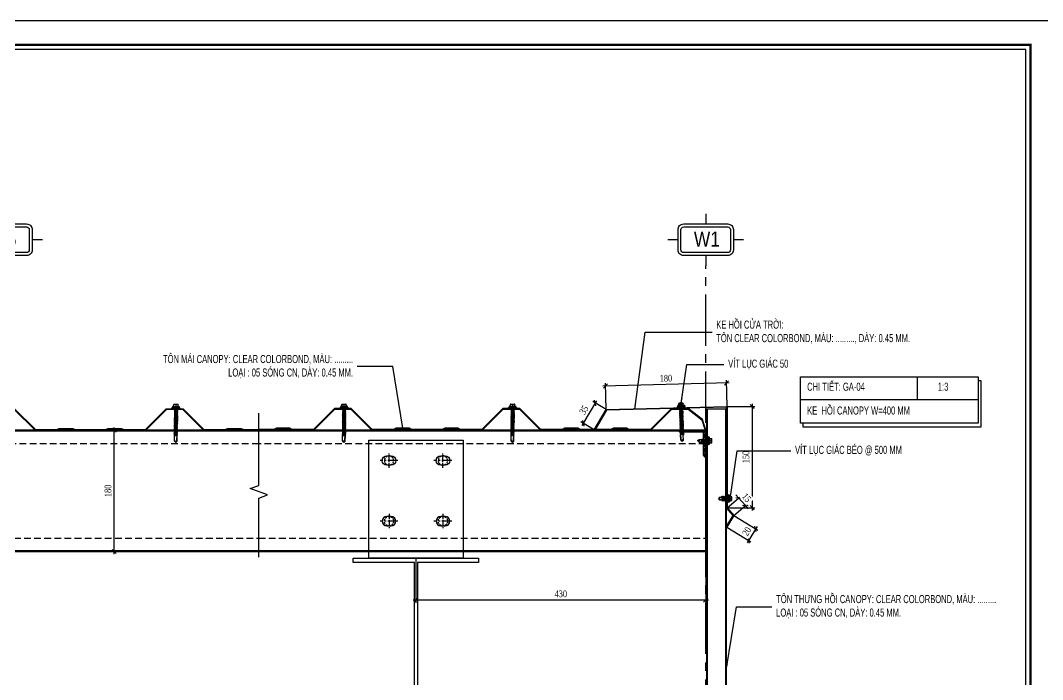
# Model space of a CAD drawing. Header units: inches. Extents: x 315041 to 662841, y -45540 to -35018.
# Drawn here: x 333976 to 334355.3, y -37463.5 to -37218.9 of the extents above; entities that cross this region are included whole.
import ezdxf
from ezdxf.enums import TextEntityAlignment as Align

# ---------------------------------------------------------------- set-up
doc = ezdxf.new("R2010")
doc.units = ezdxf.units.IN
doc.header["$MEASUREMENT"] = 0
doc.linetypes.add('CENTER2', pattern=[28.575, 19.05, -3.175, 3.175, -3.175])
doc.linetypes.add('HIDDEN', pattern=[0.375, 0.25, -0.125])
for name, color, linetype in [('2', 2, 'Continuous'), ('250', 250, 'Continuous'), ('251', 251, 'Continuous'), ('3', 3, 'Continuous'), ('6', 6, 'Continuous'), ('7', 7, 'Continuous'), ('8', 8, 'Continuous'), ('BAO KHUNG', 31, 'Continuous'), ('Co ban', 2, 'Continuous'), ('DIM', 8, 'Continuous'), ('flashing', 6, 'Continuous'), ('STRUCTURE', 1, 'Continuous')]:
    doc.layers.add(name, color=color, linetype=linetype)
doc.styles.add('hx2', font='VHARIALN.TTF')
doc.styles.add('ST1', font='times.ttf', dxfattribs={"width": 0.7})
doc.styles.add('ST1H', font='vnshxh.shx', dxfattribs={"width": 0.7})
doc.dimstyles.new('3', dxfattribs={"dimtxt": 3.5, "dimasz": 1.8, "dimexe": 1, "dimexo": 0, "dimgap": 1, "dimtad": 1, "dimdec": 0, "dimlfac": 3, "dimzin": 0, "dimdsep": 46, "dimtxsty": 'ST1H', "dimblk": 'OBLIQUE', "dimcen": 1, "dimdle": 1, "dimclrd": 8, "dimclre": 8, "dimclrt": 3, "dimadec": 0, "dimazin": 0, "dimtfac": 1, "dimtdec": 0, "dimtix": 1, "dimtofl": 0, "dimtmove": 1, "dimatfit": 3, "dimfxl": 0.18, "dimtolj": 1, "dimtzin": 0, "dimlwd": -1, "dimlwe": -1, "dimarcsym": 1})
doc.dimstyles.new('4', dxfattribs={"dimtxt": 2.5, "dimasz": 1.5, "dimexe": 1, "dimexo": 0, "dimgap": 1, "dimtad": 1, "dimdec": 0, "dimlfac": 4, "dimzin": 0, "dimdsep": 46, "dimtxsty": 'ST1', "dimblk": 'OBLIQUE', "dimcen": 1, "dimdle": 1, "dimclrd": 8, "dimclre": 8, "dimclrt": 3, "dimadec": 0, "dimazin": 0, "dimtfac": 1, "dimtdec": 0, "dimtix": 1, "dimtmove": 0, "dimatfit": 3, "dimfxl": 0.18, "dimtfill": 1, "dimtolj": 1, "dimtzin": 0, "dimlwd": -1, "dimlwe": -1, "dimarcsym": 1})

# ---------------------------------------------------------------- blocks, each defined once
blk = doc.blocks.new('A$C75D82031')
at = {"layer": '2', "color": 157, "linetype": 'Continuous'}
blk.add_lwpolyline([(0, 420), (594, 420), (594, 0), (0, 0)], close=True, dxfattribs=at)
at = {"layer": '7', "color": 147, "linetype": 'Continuous'}
blk.add_lwpolyline([(12.33, 57.61), (581.67, 57.61), (581.67, 409.19), (12.33, 409.19)], close=True, dxfattribs=at)
at = {"layer": 'BAO KHUNG', "color": 167, "linetype": 'Continuous', "const_width": 0.871}
blk.add_lwpolyline([(10.59, 9.07), (583.41, 9.07), (583.41, 410.93), (10.59, 410.93)], close=True, dxfattribs=at)
blk = doc.blocks.new('OVAl18-26')
at = {"layer": '250', "linetype": 'HIDDEN', "ltscale": 3}
blk.add_circle((0, 0), 1.78, dxfattribs=at)
at = {"layer": 'Co ban', "color": 71}
for p, q in [((0.82, 1.78), (-0.82, 1.78)), ((-0.82, -1.78), (0.82, -1.78))]:
    blk.add_line(p, q, dxfattribs=at)
for centre, start, end in [((-0.82, 0), 90, 270), ((0.82, 0), 270, 90)]:
    blk.add_arc(centre, 1.78, start, end, dxfattribs=at)
at = {"layer": 'DIM', "color": 5, "linetype": 'CENTER2', "ltscale": 0.2}
blk.add_line((-3.41, 0), (3.41, 0), dxfattribs=at)
at = {"layer": 'DIM', "color": 5, "linetype": 'CENTER2', "ltscale": 0.1}
blk.add_line((0, -2.74), (0, 2.74), dxfattribs=at)
blk.add_line((0, -2.74), (0, 2.74), dxfattribs=at)
blk = doc.blocks.new('TENTRUC')
at = {"layer": '7'}
for p, q in [((0, 8.27), (0, 10.26)), ((-7.48, 5.13), (-5.48, 5.13)), ((5.48, 5.13), (7.48, 5.13)), ((0, 0), (0, 2))]:
    blk.add_line(p, q, dxfattribs=at)
blk.add_lwpolyline([(-4.36, 8.27), (4.36, 8.27, -0.414214), (5.48, 7.14), (5.48, 3.12, -0.414214), (4.36, 2), (-4.36, 2, -0.414214), (-5.48, 3.12), (-5.48, 7.14, -0.414214)], format="xyb", close=True, dxfattribs=at)
at = {"layer": '8', "ltscale": 15}
blk.add_lwpolyline([(-4.36, 7.68), (4.36, 7.68, -0.414214), (4.9, 7.14), (4.9, 3.12, -0.414214), (4.36, 2.58), (-4.36, 2.58, -0.414214), (-4.9, 3.12), (-4.9, 7.14, -0.414214)], format="xyb", close=True, dxfattribs=at)
at = {"layer": '3', "style": 'hx2'}
blk.add_attdef('TR', text='', height=2.9, dxfattribs=at).set_placement((-0.16, 3.83), align=Align.CENTER)
blk = doc.blocks.new('Short_Self_drilling')
at = {"layer": 'STRUCTURE', "color": 1, "linetype": 'Continuous'}
for p, q in [((6.4, 1.7), (-6.4, 1.7)), ((5.1, 3.8), (-5.1, 3.8)), ((-2.6, 2.9), (-5.1, 2.9)), ((-3.4, 3.8), (-3.4, 6.8)), ((3, 7.2), (-3, 7.2)), ((2.6, 2.9), (-2.6, 2.9)), ((-2.1, 2.8), (-2.1, 2.9)), ((6.3, 0), (0, 0)), ((2.2, 2.8), (2.2, 2.9)), ((2.2, -0.5), (2.2, 0)), ((5.1, 2.9), (2.6, 2.9)), ((3.4, 3.8), (3.4, 6.8)), ((3, -1.2), (-2.7, -0.2)), ((3, -2.7), (-2.7, -1.8)), ((3, -4.2), (-2.7, -3.3)), ((3, -5.8), (-2.7, -4.8)), ((3, -7.3), (-2.7, -6.3)), ((-1.9, -8), (-2.7, -7.9)), ((-2.1, -1.4), (-2.1, -0.9)), ((-2.1, -2.9), (-2.1, -2.4)), ((-2.1, -4.4), (-2.1, -3.9)), ((-2.1, -6), (-2.1, -5.4)), ((-2.1, -7.5), (-2.1, -7)), ((-2.1, -12.3), (-2.1, -8.5)), ((3, -8.8), (-1.1, -8.1)), ((2.1, -12.3), (2.1, -9.1)), ((2.2, -2), (2.2, -1.5)), ((2.2, -3.6), (2.2, -3)), ((2.2, -5.1), (2.2, -4.6)), ((2.2, -6.6), (2.2, -6.1)), ((2.2, -8.1), (2.2, -7.6))]:
    blk.add_line(p, q, dxfattribs=at)
blk.add_lwpolyline([(6.4, 1.3), (6.4, 1.7), (2.1, 2.8), (-2.1, 2.8), (-6.4, 1.7), (-6.4, 1.3)], close=True, dxfattribs=at)
for points in [[(-6.4, 1.3, -0.088869), (-6.3, 0), (0, 0)], [(-0.1, 3.8), (-0.3, 6.2, 0.338878), (-3.1, 6.2), (-3.3, 3.8)], [(3.3, 3.8), (3.1, 6.2, 0.338878), (0.3, 6.2), (0.1, 3.8)], [(2.1, -12.3), (0.2, -14.2, -0.333596), (-0.2, -14.2), (-2.1, -12.3)], [(-0.1, -14), (-1, -12.2, -0.148657), (-1.4, -11.2), (-2, -7.7, -0.815006), (-1.2, -7.8, 0.150833), (-0.8, -8.7)], [(2.1, -12.3), (1.7, -11.7, 0.52242), (0.9, -11.7), (-0.2, -14.2)]]:
    blk.add_lwpolyline(points, format="xyb", dxfattribs=at)
for points in [[(3, -1.2), (2.2, -1.5), (-2.1, -0.8), (-2.7, -0.2), (-2.4, 0)], [(3, -2.7), (2.2, -3), (-2.1, -2.4), (-2.7, -1.8), (-2.1, -1.4), (2.2, -2), (3, -2.7)], [(3, -4.2), (2.2, -4.6), (-2.1, -3.9), (-2.7, -3.3), (-2.1, -2.9), (2.2, -3.6), (3, -4.2)], [(3, -5.8), (2.2, -6.1), (-2.1, -5.4), (-2.7, -4.8), (-2.1, -4.4), (2.2, -5.1), (3, -5.8)], [(3, -7.3), (2.2, -7.6), (-2.1, -7), (-2.7, -6.3), (-2.1, -6), (2.2, -6.6), (3, -7.3)], [(-1.8, -8.5), (-2.1, -8.5), (-2.7, -7.9), (-2.1, -7.5), (-1.8, -7.5)], [(-1.3, -7.6), (2.2, -8.1), (3, -8.8)], [(-1.2, 0), (2.2, -0.5), (3, -1.2)], [(3, -8.8), (2.2, -9.1), (-0.8, -8.7)]]:
    blk.add_lwpolyline(points, dxfattribs=at)
for centre, radius, start, end in [((-5, 3.3), 0.455, 109.7949, 250.2674), ((-3, 6.8), 0.429, 90.0311, 180.0311), ((3, 6.8), 0.429, 0.0311, 90.0311), ((5.1, 3.3), 0.435, 279.7276, 80.3347), ((10, 0.2), 3.74, 162.2963, 182.6103)]:
    blk.add_arc(centre, radius, start, end, dxfattribs=at)
blk = doc.blocks.new('_Oblique')
at = {"color": 0, "linetype": 'ByBlock', "lineweight": -2}
blk.add_line((-0.5, -0.5), (0.5, 0.5), dxfattribs=at)
blk = doc.blocks.new('*D591')
at = {"color": 8, "linetype": 'Continuous', "transparency": 16777216}
for p, q in [((334230.28, -37415.98), (334230.28, -37434.97)), ((334122.78, -37418.48), (334122.78, -37434.97)), ((334121.78, -37433.97), (334231.28, -37433.97))]:
    blk.add_line(p, q, dxfattribs=at)
at = {"layer": 'Defpoints', "color": 0, "transparency": 16777216}
for p in [(334230.28, -37415.98), (334122.78, -37418.48), (334230.28, -37433.97)]:
    blk.add_point(p, dxfattribs=at)
at = {"color": 8, "transparency": 16777216, "xscale": 1.5, "yscale": 1.5, "zscale": 1.5, "rotation": 180}
blk.add_blockref('_Oblique', (334122.78, -37433.97), dxfattribs=at)
at = {"color": 8, "transparency": 16777216, "xscale": 1.5, "yscale": 1.5, "zscale": 1.5}
blk.add_blockref('_Oblique', (334230.28, -37433.97), dxfattribs=at)
at = {"color": 3, "transparency": 16777216, "insert": (334176.53, -37431.7), "char_height": 2.5, "attachment_point": 5, "style": 'ST1', "bg_fill": 3, "box_fill_scale": 1.25, "bg_fill_color": 256, "bg_fill_true_color": 13158600, "bg_fill_transparency": 0}
blk.add_mtext('\\A1;430', dxfattribs=at)
blk = doc.blocks.new('SideLap')
at = {"layer": 'STRUCTURE', "color": 1, "linetype": 'Continuous'}
for p, q in [((15, 16), (0, 0)), ((20, 6), (0, -3)), ((15, 16), (20, 12)), ((15, 16), (40, 16)), ((42, 30), (40, 16)), ((40, 16), (44, -8)), ((48, 16), (42, 30)), ((42, 30), (48, -10)), ((52, -11), (48, 16)), ((48, 16), (52, 16)), ((54, 30), (52, 16)), ((52, 16), (57, -18)), ((60, 16), (54, 30)), ((54, 30), (64, -33)), ((65, -18), (60, 16)), ((60, 16), (64, 16)), ((66, 30), (64, 16)), ((64, 16), (69, -18)), ((72, 16), (66, 30)), ((66, 30), (76, -33)), ((77, -18), (72, 16)), ((72, 16), (76, 16)), ((78, 31), (76, 16)), ((76, 16), (81, -18)), ((84, 16), (78, 31)), ((78, 31), (88, -33)), ((89, -18), (84, 16)), ((84, 16), (88, 16)), ((90, 30), (88, 16)), ((88, 16), (93, -18)), ((96, 16), (90, 30)), ((90, 30), (100, -33)), ((101, -18), (96, 16)), ((96, 16), (100, 16)), ((102, 30), (100, 16)), ((100, 16), (105, -18)), ((108, 16), (102, 30)), ((102, 30), (112, -33)), ((112, -11), (108, 16)), ((108, 16), (112, 16)), ((112, -51), (112, 48)), ((122, -52), (122, 49)), ((122, 49), (126, 49)), ((126, 49), (134, 16)), ((126, 49), (126, -52)), ((134, 16), (134, -18)), ((134, 16), (135, 16)), ((135, 39), (135, 19)), ((135, 19), (135, -22)), ((142, 39), (142, -42)), ((142, 26), (165, 26)), ((142, 25), (161, 23)), ((161, 1), (142, -1)), ((169, 22), (169, -25)), ((0, -3), (15, -18)), ((2, -2), (16, -10)), ((15, -18), (45, -18)), ((24, -12), (51, -17)), ((45, -16), (45, -18)), ((45, -18), (52, -33)), ((49, -16), (52, -33)), ((52, -33), (53, -18)), ((53, -18), (53, -16)), ((53, -18), (57, -18)), ((57, -18), (64, -33)), ((64, -33), (65, -18)), ((65, -18), (69, -18)), ((69, -18), (76, -33)), ((76, -33), (77, -18)), ((77, -18), (81, -18)), ((81, -18), (88, -33)), ((88, -33), (89, -18)), ((89, -18), (93, -18)), ((93, -18), (100, -33)), ((100, -33), (101, -18)), ((101, -18), (105, -18)), ((105, -18), (112, -33)), ((112, -33), (112, -20)), ((126, -52), (122, -52)), ((134, -18), (126, -52)), ((134, -18), (135, -18)), ((135, -22), (135, -42)), ((142, -2), (161, -4)), ((161, -26), (142, -28)), ((142, -28), (165, -28))]:
    blk.add_line(p, q, dxfattribs=at)
for centre, radius, start, end in [((18, 9), 3.99, 304.2302, 54.5641), ((113, 77), 29.4, 267.4208, 287.7348), ((138, 39), 3.42, 9.6964, 170.3036), ((147, 12), 18.2, 322.5592, 37.4408), ((165, 22), 3.38, 0, 90), ((2, -1), 2.24, 141.6348, 215.4287), ((24, 2), 14.9, 234.0048, 267.8268), ((52, 2), 13, 231.0825, 265.3922), ((51, -14), 2.99, 285.9762, 82.6971), ((113, -80), 29.4, 72.2652, 92.5792), ((138, -41), 3.59, 199.7637, 340.2363), ((147, -15), 18.2, 322.5592, 37.4408), ((165, -25), 3.38, 270, 0)]:
    blk.add_arc(centre, radius, start, end, dxfattribs=at)
blk = doc.blocks.new('A$C26A6701F')
at = {"layer": 'STRUCTURE', "color": 1, "linetype": 'Continuous'}
for p, q in [((0, 17.21), (1.33, 17.54)), ((0, 17.08), (0, 17.21)), ((0, 17.21), (4, 17.21)), ((4, 17.08), (0, 17.08)), ((3.94, 16.71), (0.06, 16.71)), ((0.4, 17.84), (3.6, 17.84)), ((0.4, 17.57), (1.2, 17.57)), ((0.93, 17.84), (0.93, 18.77)), ((0.97, 17.84), (1.03, 18.61)), ((1.07, 18.91), (2.93, 18.91)), ((1.13, 15.25), (2.9, 15.52)), ((1.39, 15.45), (1.13, 15.25)), ((1.13, 15.25), (1.39, 15.14)), ((1.19, 16.71), (1.14, 16.67)), ((1.14, 16.67), (1.4, 16.71)), ((1.14, 16.67), (1.4, 16.56)), ((1.14, 16.2), (2.91, 16.47)), ((1.4, 16.4), (1.14, 16.2)), ((1.14, 16.2), (1.39, 16.09)), ((1.14, 15.72), (2.91, 16)), ((1.4, 15.93), (1.14, 15.72)), ((1.14, 15.72), (1.39, 15.61)), ((1.2, 17.57), (2.8, 17.57)), ((1.33, 17.54), (1.33, 17.57)), ((1.33, 17.54), (2.67, 17.54)), ((1.39, 16.09), (2.73, 16.28)), ((1.39, 15.93), (1.39, 16.09)), ((1.39, 15.61), (2.73, 15.81)), ((2.7, 15.64), (1.39, 15.45)), ((1.39, 15.45), (1.39, 15.61)), ((1.39, 15.14), (2.73, 15.33)), ((1.4, 16.56), (2.42, 16.71)), ((2.71, 16.59), (1.4, 16.4)), ((1.4, 16.4), (1.4, 16.56)), ((2.71, 16.11), (1.4, 15.93)), ((1.91, 18.61), (1.97, 17.84)), ((2.04, 17.84), (2.1, 18.61)), ((2.67, 17.54), (2.67, 17.57)), ((2.67, 17.54), (4, 17.21)), ((2.7, 15.64), (2.7, 15.8)), ((2.7, 15.64), (2.9, 15.52)), ((2.7, 15.16), (2.7, 15.33)), ((2.71, 16.59), (2.71, 16.71)), ((2.71, 16.59), (2.91, 16.47)), ((2.71, 16.11), (2.71, 16.28)), ((2.71, 16.11), (2.91, 16)), ((2.73, 16.28), (2.91, 16.47)), ((2.73, 15.81), (2.91, 16)), ((2.73, 15.33), (2.9, 15.52)), ((2.8, 17.57), (3.6, 17.57)), ((2.97, 18.61), (3.04, 17.84)), ((3.07, 17.84), (3.07, 18.77)), ((4, 17.21), (4, 17.08)), ((1.09, 10.98), (2.86, 11.25)), ((1.35, 11.18), (1.09, 10.98)), ((1.09, 10.98), (1.35, 10.87)), ((1.09, 10.5), (2.86, 10.78)), ((1.35, 10.71), (1.09, 10.5)), ((1.09, 10.5), (1.35, 10.39)), ((1.09, 10.03), (2.86, 10.3)), ((1.35, 10.23), (1.09, 10.03)), ((1.1, 11.93), (2.88, 12.2)), ((1.36, 12.13), (1.1, 11.93)), ((1.1, 11.93), (1.36, 11.82)), ((1.1, 11.45), (2.87, 11.73)), ((1.36, 11.66), (1.1, 11.45)), ((1.1, 11.45), (1.36, 11.34)), ((1.11, 12.88), (2.89, 13.15)), ((1.38, 13.08), (1.11, 12.88)), ((1.11, 12.88), (1.37, 12.77)), ((1.11, 12.4), (2.88, 12.68)), ((1.37, 12.61), (1.11, 12.4)), ((1.11, 12.4), (1.37, 12.29)), ((1.12, 14.3), (2.9, 14.57)), ((1.39, 14.5), (1.12, 14.3)), ((1.12, 14.3), (1.38, 14.19)), ((1.12, 13.82), (2.9, 14.1)), ((1.39, 14.03), (1.12, 13.82)), ((1.12, 13.82), (1.38, 13.72)), ((1.12, 13.35), (2.89, 13.63)), ((1.38, 13.56), (1.12, 13.35)), ((1.12, 13.35), (1.38, 13.24)), ((1.13, 14.77), (2.9, 15.05)), ((1.39, 14.98), (1.13, 14.77)), ((1.13, 14.77), (1.39, 14.66)), ((1.34, 9.92), (2.68, 10.11)), ((2.66, 11.37), (1.35, 11.18)), ((1.35, 11.18), (1.36, 11.34)), ((1.35, 10.87), (2.69, 11.06)), ((2.66, 10.89), (1.35, 10.71)), ((1.35, 10.71), (1.35, 10.87)), ((1.35, 10.39), (2.69, 10.59)), ((2.66, 10.42), (1.35, 10.23)), ((1.35, 10.23), (1.35, 10.39)), ((2.68, 12.32), (1.36, 12.13)), ((1.36, 11.82), (2.7, 12.01)), ((2.67, 11.84), (1.36, 11.66)), ((1.36, 11.66), (1.36, 11.82)), ((1.36, 11.34), (2.7, 11.54)), ((1.37, 12.77), (2.71, 12.96)), ((2.68, 12.79), (1.37, 12.61)), ((1.37, 12.61), (1.37, 12.77)), ((1.37, 12.29), (2.71, 12.49)), ((1.37, 12.13), (1.37, 12.29)), ((1.38, 14.19), (2.72, 14.38)), ((1.38, 14.03), (1.38, 14.19)), ((1.38, 13.72), (2.72, 13.91)), ((2.69, 13.74), (1.38, 13.56)), ((1.38, 13.56), (1.38, 13.72)), ((1.38, 13.24), (2.72, 13.44)), ((2.69, 13.27), (1.38, 13.08)), ((1.38, 13.24), (1.38, 13.08)), ((2.7, 15.16), (1.39, 14.98)), ((1.39, 14.98), (1.39, 15.14)), ((1.39, 14.66), (2.73, 14.86)), ((2.7, 14.69), (1.39, 14.5)), ((1.39, 14.5), (1.39, 14.67)), ((2.7, 14.21), (1.39, 14.03)), ((2.66, 11.37), (2.67, 11.53)), ((2.66, 11.37), (2.86, 11.25)), ((2.66, 10.89), (2.67, 11.06)), ((2.66, 10.89), (2.86, 10.78)), ((2.66, 10.42), (2.66, 10.58)), ((2.66, 10.42), (2.86, 10.3)), ((2.67, 11.84), (2.67, 12.01)), ((2.67, 11.84), (2.87, 11.73)), ((2.68, 12.79), (2.68, 12.96)), ((2.68, 12.79), (2.88, 12.68)), ((2.68, 12.32), (2.68, 12.48)), ((2.68, 12.32), (2.88, 12.2)), ((2.68, 10.11), (2.86, 10.3)), ((2.69, 13.74), (2.69, 13.91)), ((2.69, 13.74), (2.89, 13.63)), ((2.69, 13.43), (2.69, 13.27)), ((2.69, 13.27), (2.89, 13.15)), ((2.69, 11.06), (2.86, 11.25)), ((2.69, 10.59), (2.86, 10.78)), ((2.7, 15.16), (2.9, 15.05)), ((2.7, 14.69), (2.7, 14.85)), ((2.7, 14.69), (2.9, 14.57)), ((2.7, 14.21), (2.7, 14.38)), ((2.7, 14.21), (2.9, 14.1)), ((2.7, 12.01), (2.88, 12.2)), ((2.7, 11.54), (2.87, 11.73)), ((2.71, 12.96), (2.89, 13.15)), ((2.71, 12.49), (2.88, 12.68)), ((2.72, 14.38), (2.9, 14.57)), ((2.72, 13.91), (2.9, 14.1)), ((2.72, 13.44), (2.89, 13.63)), ((2.73, 14.86), (2.9, 15.05)), ((1.03, 4.81), (2.81, 5.09)), ((1.04, 5.76), (2.81, 6.03)), ((1.3, 5.96), (1.04, 5.76)), ((1.04, 5.76), (1.3, 5.65)), ((1.04, 5.28), (2.81, 5.56)), ((1.3, 5.49), (1.04, 5.28)), ((1.04, 5.28), (1.29, 5.17)), ((1.05, 6.71), (2.83, 6.98)), ((1.31, 6.91), (1.05, 6.71)), ((1.05, 6.71), (1.31, 6.6)), ((1.05, 6.23), (2.82, 6.51)), ((1.31, 6.44), (1.05, 6.23)), ((1.05, 6.23), (1.31, 6.12)), ((1.06, 8.13), (2.84, 8.41)), ((1.33, 8.34), (1.06, 8.13)), ((1.06, 8.13), (1.32, 8.02)), ((1.06, 7.65), (2.83, 7.93)), ((1.32, 7.86), (1.06, 7.65)), ((1.06, 7.65), (1.32, 7.55)), ((1.06, 7.18), (2.83, 7.46)), ((1.32, 7.39), (1.06, 7.18)), ((1.06, 7.18), (1.32, 7.07)), ((1.07, 8.6), (2.84, 8.88)), ((1.33, 8.81), (1.07, 8.6)), ((1.07, 8.6), (1.33, 8.5)), ((1.08, 9.55), (2.86, 9.83)), ((1.34, 9.76), (1.08, 9.55)), ((1.08, 9.55), (1.34, 9.45)), ((1.08, 9.08), (2.85, 9.36)), ((1.34, 9.29), (1.08, 9.08)), ((1.08, 9.08), (1.34, 8.97)), ((1.09, 10.03), (1.34, 9.92)), ((1.29, 5.17), (2.63, 5.37)), ((2.6, 5.2), (1.29, 5.02)), ((1.29, 5.01), (1.29, 5.17)), ((2.61, 6.15), (1.3, 5.96)), ((1.3, 5.96), (1.31, 6.12)), ((1.3, 5.65), (2.64, 5.84)), ((2.61, 5.67), (1.3, 5.49)), ((1.3, 5.49), (1.3, 5.65)), ((2.63, 7.1), (1.31, 6.91)), ((1.31, 6.6), (2.65, 6.79)), ((2.62, 6.62), (1.31, 6.44)), ((1.31, 6.44), (1.31, 6.6)), ((1.31, 6.12), (2.64, 6.32)), ((1.32, 8.02), (2.66, 8.22)), ((2.63, 8.05), (1.32, 7.86)), ((1.32, 7.86), (1.32, 8.02)), ((1.32, 7.55), (2.66, 7.74)), ((2.63, 7.57), (1.32, 7.39)), ((1.32, 7.39), (1.32, 7.55)), ((1.32, 7.07), (2.66, 7.27)), ((1.32, 6.91), (1.32, 7.07)), ((2.64, 9), (1.33, 8.81)), ((1.33, 8.81), (1.34, 8.97)), ((1.33, 8.5), (2.67, 8.69)), ((2.64, 8.52), (1.33, 8.34)), ((1.33, 8.34), (1.33, 8.5)), ((2.65, 9.95), (1.34, 9.76)), ((1.34, 9.92), (1.34, 9.76)), ((1.34, 9.45), (2.68, 9.64)), ((2.65, 9.47), (1.34, 9.29)), ((1.34, 9.29), (1.34, 9.45)), ((1.34, 8.97), (2.67, 9.17)), ((2.6, 5.2), (2.61, 5.36)), ((2.6, 5.2), (2.81, 5.09)), ((2.61, 6.15), (2.62, 6.31)), ((2.61, 6.15), (2.81, 6.03)), ((2.61, 5.67), (2.61, 5.84)), ((2.61, 5.67), (2.81, 5.56)), ((2.62, 6.62), (2.62, 6.79)), ((2.62, 6.62), (2.82, 6.51)), ((2.63, 8.05), (2.63, 8.21)), ((2.63, 8.05), (2.83, 7.93)), ((2.63, 7.57), (2.63, 7.74)), ((2.63, 7.57), (2.83, 7.46)), ((2.63, 7.1), (2.63, 7.26)), ((2.63, 7.1), (2.83, 6.98)), ((2.63, 5.37), (2.81, 5.56)), ((2.63, 4.9), (2.81, 5.09)), ((2.64, 9), (2.64, 9.16)), ((2.64, 9), (2.84, 8.88)), ((2.64, 8.52), (2.64, 8.69)), ((2.64, 8.52), (2.84, 8.41)), ((2.64, 6.32), (2.82, 6.51)), ((2.64, 5.84), (2.81, 6.03)), ((2.65, 10.1), (2.65, 9.95)), ((2.65, 9.95), (2.86, 9.83)), ((2.65, 9.47), (2.65, 9.64)), ((2.65, 9.47), (2.85, 9.36)), ((2.65, 6.79), (2.83, 6.98)), ((2.66, 8.22), (2.84, 8.41)), ((2.66, 7.74), (2.83, 7.93)), ((2.66, 7.27), (2.83, 7.46)), ((2.67, 9.17), (2.85, 9.36)), ((2.67, 8.69), (2.84, 8.88)), ((2.68, 9.64), (2.86, 9.83)), ((1.02, 3.86), (2.8, 4.14)), ((1.28, 4.07), (1.02, 3.86)), ((1.02, 3.86), (1.28, 3.75)), ((1.28, 3.59), (1.02, 3.38)), ((1.02, 3.38), (2.31, 3.59)), ((1.02, 3.38), (1.28, 3.28)), ((1.29, 5.02), (1.03, 4.81)), ((1.03, 4.81), (1.29, 4.7)), ((1.03, 4.33), (2.8, 4.61)), ((1.29, 4.54), (1.03, 4.33)), ((1.03, 4.33), (1.28, 4.23)), ((1.27, 0.62), (1.28, 3.28)), ((1.27, 0.62), (1.41, 0.81)), ((1.27, 0.62), (1.88, 0.02)), ((1.28, 4.23), (2.62, 4.42)), ((2.62, 4.25), (1.28, 4.07)), ((1.28, 4.07), (1.28, 4.23)), ((1.28, 3.75), (2.62, 3.95)), ((1.28, 3.59), (1.28, 3.75)), ((2.35, 3.74), (1.28, 3.59)), ((1.28, 3.28), (2.21, 3.41)), ((1.29, 4.7), (2.63, 4.9)), ((2.6, 4.72), (1.29, 4.54)), ((1.29, 4.54), (1.29, 4.7)), ((1.67, 0.81), (1.98, 0.02)), ((1.96, 0.08), (2.26, 0.64)), ((1.98, 0.02), (2.6, 0.61)), ((2.38, 0.96), (2.56, 3.71)), ((2.62, 3.78), (2.52, 3.77)), ((2.52, 3.46), (2.61, 3.47)), ((2.54, 3.62), (2.79, 3.66)), ((2.6, 4.72), (2.6, 4.89)), ((2.6, 4.72), (2.8, 4.61)), ((2.6, 0.61), (2.61, 3.47)), ((2.61, 3.47), (2.79, 3.66)), ((2.62, 4.42), (2.8, 4.61)), ((2.62, 4.25), (2.62, 4.41)), ((2.8, 4.14), (2.62, 4.25)), ((2.62, 3.95), (2.8, 4.14)), ((2.62, 3.78), (2.62, 3.95)), ((2.79, 3.66), (2.62, 3.78))]:
    blk.add_line(p, q, dxfattribs=at)
for centre, major_axis, ratio, start_param, end_param in [((-1.11, 16.72), (-0.822, 0.822), 1, 3.915086, 4.236522), ((0.42, 17.71), (0.0956, 0.0956), 1, 0.954633, 3.757756), ((1.07, 18.77), (-0.0943, 0.0943), 1, -0.785398, 0.785398), ((1.47, 18.04), (0.508, 0.508), 1, 0.131933, 1.438864), ((2.54, 18.04), (0.508, 0.508), 1, 0.131933, 1.438864), ((2.93, 18.77), (-0.0943, 0.0943), 1, 3.926991, 5.497787), ((3.55, 17.71), (-0.1, 0.1), 1, 2.701137, 5.152845), ((5.1, 16.72), (-1.15, 0.17), 0.90746, -0.177273, 0.177273), ((1.54, 0.72), (0.111, 0.111), 1, 6.085329, 8.011019), ((1.93, 0.09), (0.0625, 0.0625), 1, 3.247504, 4.535451), ((1.82, 3.74), (0.363, 0.363), 1, 4.808661, 5.407478), ((1.79, 0.99), (0.416, 0.416), 1, 4.859665, 5.449971), ((2.44, 3.68), (0.0836, 0.0836), 1, 5.766736, 8.502032)]:
    blk.add_ellipse(centre, major_axis=major_axis, ratio=ratio, start_param=start_param, end_param=end_param, dxfattribs=at)
blk = doc.blocks.new('*D628')
at = {"color": 8, "linetype": 'Continuous', "transparency": 16777216}
for p, q in [((334005.74, -37370.98), (334011.78, -37370.98)), ((334010.78, -37416.98), (334010.78, -37369.98)), ((334005.74, -37415.98), (334011.78, -37415.98))]:
    blk.add_line(p, q, dxfattribs=at)
at = {"layer": 'Defpoints', "color": 0, "transparency": 16777216}
for p in [(334005.74, -37370.98), (334010.78, -37370.98), (334005.74, -37415.98)]:
    blk.add_point(p, dxfattribs=at)
at = {"color": 8, "transparency": 16777216, "xscale": 1.5, "yscale": 1.5, "zscale": 1.5}
for p, rotation in [((334010.78, -37370.98), 90), ((334010.78, -37415.98), 270)]:
    blk.add_blockref('_Oblique', p, dxfattribs=dict(at, rotation=rotation))
at = {"color": 3, "transparency": 16777216, "insert": (334008.5, -37393.48), "char_height": 2.5, "attachment_point": 5, "rotation": 90, "style": 'ST1', "bg_fill": 3, "box_fill_scale": 1.25, "bg_fill_color": 256, "bg_fill_true_color": 13158600, "bg_fill_transparency": 1019152}
blk.add_mtext('\\A1;180', dxfattribs=at)
blk = doc.blocks.new('*D900')
at = {"color": 8, "linetype": 'Continuous', "transparency": 16777216}
for p, q in [((334238.27, -37362.17), (334238.03, -37352.43)), ((334239.05, -37353.4), (334192.14, -37354.58)), ((334193.36, -37363.3), (334193.11, -37353.56))]:
    blk.add_line(p, q, dxfattribs=at)
at = {"layer": 'Defpoints', "color": 0, "transparency": 16777216}
for p in [(334193.14, -37354.56), (334193.36, -37363.3), (334238.27, -37362.17)]:
    blk.add_point(p, dxfattribs=at)
at = {"color": 8, "transparency": 16777216, "xscale": 1.5, "yscale": 1.5, "zscale": 1.5}
for p, rotation in [((334238.05, -37353.43), 1.438449396043726), ((334193.14, -37354.56), 181.4384493960438)]:
    blk.add_blockref('_Oblique', p, dxfattribs=dict(at, rotation=rotation))
at = {"color": 3, "transparency": 16777216, "insert": (334215.54, -37351.72), "char_height": 2.5, "attachment_point": 5, "rotation": 1.4384, "style": 'ST1', "bg_fill": 3, "box_fill_scale": 1.25, "bg_fill_color": 256, "bg_fill_true_color": 13158600, "bg_fill_transparency": 0}
blk.add_mtext('\\A1;180', dxfattribs=at)
blk = doc.blocks.new('*D901')
at = {"color": 8, "linetype": 'Continuous', "transparency": 16777216}
for p, q in [((334189.82, -37360.03), (334184.32, -37369.27)), ((334193.36, -37363.3), (334188.45, -37360.38)), ((334188.88, -37370.82), (334183.97, -37367.9))]:
    blk.add_line(p, q, dxfattribs=at)
at = {"layer": 'Defpoints', "color": 0, "transparency": 16777216}
for p in [(334193.36, -37363.3), (334184.83, -37368.41), (334188.88, -37370.82)]:
    blk.add_point(p, dxfattribs=at)
at = {"color": 8, "transparency": 16777216, "xscale": 1.5, "yscale": 1.5, "zscale": 1.5}
for p, rotation in [((334189.3, -37360.89), 59.23488381973033), ((334184.83, -37368.41), 239.2348838197303)]:
    blk.add_blockref('_Oblique', p, dxfattribs=dict(at, rotation=rotation))
at = {"color": 3, "transparency": 16777216, "insert": (334185.11, -37363.49), "char_height": 2.5, "attachment_point": 5, "rotation": 59.2349, "style": 'ST1', "bg_fill": 3, "box_fill_scale": 1.25, "bg_fill_color": 256, "bg_fill_true_color": 13158600, "bg_fill_transparency": 11364868}
blk.add_mtext('\\A1;35', dxfattribs=at)
blk = doc.blocks.new('*D902')
at = {"color": 8, "linetype": 'Continuous', "transparency": 16777216}
for p, q in [((334238.27, -37362.17), (334248.48, -37362.17)), ((334247.48, -37361.17), (334247.48, -37400.72)), ((334238.27, -37399.72), (334248.48, -37399.72))]:
    blk.add_line(p, q, dxfattribs=at)
at = {"layer": 'Defpoints', "color": 0, "transparency": 16777216}
for p in [(334238.27, -37362.17), (334238.27, -37399.72), (334247.48, -37399.72)]:
    blk.add_point(p, dxfattribs=at)
at = {"color": 8, "transparency": 16777216, "xscale": 1.5, "yscale": 1.5, "zscale": 1.5}
for p, rotation in [((334247.48, -37362.17), 90), ((334247.48, -37399.72), 270)]:
    blk.add_blockref('_Oblique', p, dxfattribs=dict(at, rotation=rotation))
at = {"color": 3, "transparency": 16777216, "insert": (334245.21, -37380.94), "char_height": 2.5, "attachment_point": 5, "rotation": 90, "style": 'ST1', "bg_fill": 3, "box_fill_scale": 1.25, "bg_fill_color": 256, "bg_fill_true_color": 13158600, "bg_fill_transparency": 11364868}
blk.add_mtext('\\A1;150', dxfattribs=at)
blk = doc.blocks.new('*D903')
at = {"color": 8, "linetype": 'Continuous', "transparency": 16777216}
for p, q in [((334242.5, -37396.06), (334241.52, -37394.93)), ((334238.27, -37399.72), (334243.26, -37395.41)), ((334240.78, -37402.62), (334245.77, -37398.32)), ((334245.01, -37398.97), (334242.5, -37396.06)), ((334245.01, -37398.97), (334245.99, -37400.11))]:
    blk.add_line(p, q, dxfattribs=at)
at = {"layer": 'Defpoints', "color": 0, "transparency": 16777216}
for p in [(334238.27, -37399.72), (334240.78, -37402.62)]:
    blk.add_point(p, dxfattribs=at)
at = {"color": 8, "transparency": 16777216, "xscale": 1.5, "yscale": 1.5, "zscale": 1.5}
for p, rotation in [((334242.5, -37396.06), 310.8030198723507), ((334245.01, -37398.97), 130.8030198723507)]:
    blk.add_blockref('_Oblique', p, dxfattribs=dict(at, rotation=rotation))
at = {"color": 3, "transparency": 16777216, "insert": (334245.48, -37396.03), "char_height": 2.5, "attachment_point": 5, "rotation": 310.803, "style": 'ST1', "bg_fill": 3, "box_fill_scale": 1.25, "bg_fill_color": 256, "bg_fill_true_color": 13158600, "bg_fill_transparency": 0}
blk.add_mtext('\\A1;15', dxfattribs=at)
at = {"layer": 'Defpoints', "color": 0, "transparency": 16777216}
blk.add_point((334242.5, -37396.06), dxfattribs=at)
blk = doc.blocks.new('*D904')
at = {"color": 8, "linetype": 'Continuous', "transparency": 16777216}
for p, q in [((334240.78, -37402.62), (334249.66, -37408.1)), ((334238.12, -37406.94), (334247, -37412.41)), ((334249.33, -37406.72), (334245.62, -37412.74))]:
    blk.add_line(p, q, dxfattribs=at)
at = {"layer": 'Defpoints', "color": 0, "transparency": 16777216}
for p in [(334240.78, -37402.62), (334238.12, -37406.94)]:
    blk.add_point(p, dxfattribs=at)
at = {"color": 8, "transparency": 16777216, "xscale": 1.5, "yscale": 1.5, "zscale": 1.5}
for p, rotation in [((334248.81, -37407.57), 58.34913106087328), ((334246.15, -37411.88), 238.3491310608733)]:
    blk.add_blockref('_Oblique', p, dxfattribs=dict(at, rotation=rotation))
at = {"color": 3, "transparency": 16777216, "insert": (334245.54, -37408.54), "char_height": 2.5, "attachment_point": 5, "rotation": 58.3491, "style": 'ST1', "bg_fill": 3, "box_fill_scale": 1.25, "bg_fill_color": 256, "bg_fill_true_color": 13158600, "bg_fill_transparency": 0}
blk.add_mtext('\\A1;20', dxfattribs=at)
at = {"layer": 'Defpoints', "color": 0, "transparency": 16777216}
blk.add_point((334246.15, -37411.88), dxfattribs=at)

msp = doc.modelspace()

# ---------------------------------------------------------------- hatches: boundary and pattern name
h = msp.add_hatch()
h.set_pattern_fill('ANSI31', color=1, scale=3.75, style=0)
h.set_pattern_definition([(135, (594970.6975, -8117.4456), (0.3314563037, 0.3314563037), [])])
edge = h.paths.add_edge_path()
edge.add_line((334220.2695, -37370.9743), (334230.2695, -37370.9743))
edge.add_line((334230.2695, -37370.9743), (334230.2695, -37380.9743))
edge.add_arc((334230.2695, -37380.2243), 0.75, 180, 270, ccw=False)
edge.add_line((334229.5195, -37380.2243), (334229.5195, -37371.7243))
edge.add_line((334229.5195, -37371.7243), (334221.0195, -37371.7243))
edge.add_arc((334221.0195, -37370.9743), 0.75, 180, 270, ccw=False)

# ---------------------------------------------------------------- linework, layer by layer
at = {"color": 9}
msp.add_line((334308.7623, -37351.1385), (334308.7623, -37359.763), dxfattribs=at)
at = {"color": 3, "ltscale": 15}
for points in [[(334064.4423, -37370.9773), (334058.746, -37370.9773), (334057.84, -37370.528), (334052.9651, -37370.528), (334052.0591, -37370.9773), (334043.9957, -37370.9773), (334036.2654, -37363.2394), (334030.2226, -37363.2394), (334022.4923, -37370.9773), (334014.3649, -37370.9773), (334013.4589, -37370.528), (334008.5839, -37370.528), (334007.678, -37370.9773), (333996.2853, -37370.9773), (333995.3793, -37370.528), (333990.5044, -37370.528), (333989.5984, -37370.9773), (333981.5356, -37370.9773), (333973.7468, -37363.2394)], [(333973.8498, -37362.9894), (333981.6387, -37370.7273), (333989.5398, -37370.7273), (333990.4458, -37370.278), (333995.4379, -37370.278), (333996.3439, -37370.7273), (334007.6194, -37370.7273), (334008.5253, -37370.278), (334013.5175, -37370.278), (334014.4235, -37370.7273), (334022.3887, -37370.7273), (334030.119, -37362.9894), (334036.369, -37362.9894), (334044.0994, -37370.7273), (334052.0005, -37370.7273), (334052.9065, -37370.278), (334057.8986, -37370.278), (334058.8046, -37370.7273), (334064.4423, -37370.7273)], [(334064.4423, -37370.9296), (334070.1387, -37370.9296), (334071.0446, -37370.4803), (334075.9196, -37370.4803), (334076.8256, -37370.9296), (334084.8889, -37370.9296), (334092.6193, -37363.1918), (334098.662, -37363.1918), (334106.3924, -37370.9296), (334114.5198, -37370.9296), (334115.4258, -37370.4803), (334120.3007, -37370.4803), (334121.2067, -37370.9296), (334132.5994, -37370.9296), (334133.5053, -37370.4803), (334138.3803, -37370.4803), (334139.2863, -37370.9296), (334147.3491, -37370.9296), (334155.1379, -37363.1918), (334161.1818, -37363.1918), (334168.9706, -37370.9296), (334177.0975, -37370.9296), (334178.0034, -37370.4803), (334182.8784, -37370.4803), (334183.7844, -37370.9296), (334195.177, -37370.9296), (334196.083, -37370.4803), (334200.958, -37370.4803), (334201.8639, -37370.9296), (334209.9273, -37370.9296), (334217.6576, -37363.1918), (334223.7196, -37363.1918), (334228.8543, -37367.1042), (334230.0344, -37370.9773), (334230.2844, -37370.9773), (334229.1043, -37366.9804), (334223.804, -37362.9418), (334217.554, -37362.9418), (334209.8237, -37370.6796), (334201.9225, -37370.6796), (334201.0166, -37370.2303), (334196.0244, -37370.2303), (334195.1184, -37370.6796), (334183.843, -37370.6796), (334182.937, -37370.2303), (334177.9449, -37370.2303), (334177.0389, -37370.6796), (334169.0737, -37370.6796), (334161.2848, -37362.9418), (334155.0348, -37362.9418), (334147.246, -37370.6796), (334139.3449, -37370.6796), (334138.4389, -37370.2303), (334133.4468, -37370.2303), (334132.5408, -37370.6796), (334121.2653, -37370.6796), (334120.3593, -37370.2303), (334115.3672, -37370.2303), (334114.4612, -37370.6796), (334106.496, -37370.6796), (334098.7656, -37362.9418), (334092.5156, -37362.9418), (334084.7853, -37370.6796), (334076.8842, -37370.6796), (334075.9782, -37370.2303), (334070.986, -37370.2303), (334070.0801, -37370.6796), (334064.4423, -37370.6796)]]:
    msp.add_lwpolyline(points, dxfattribs=at)
at = {"color": 94}
for points in [[(334064.4423, -37370.9773), (333898.6151, -37370.9773), (333898.6151, -37415.9773), (334064.4423, -37415.9773)], [(334064.4423, -37371.3523), (333898.6151, -37371.3523)], [(334064.4423, -37415.9773), (334230.2844, -37415.9773), (334230.2844, -37370.9773), (334064.4423, -37370.9773)], [(334230.2844, -37371.3523), (334064.4423, -37371.3523)], [(333898.6151, -37415.6023), (334064.4423, -37415.6023)], [(334064.4423, -37415.6023), (334230.2844, -37415.6023)]]:
    msp.add_lwpolyline(points, dxfattribs=at)
at = {"color": 1}
msp.add_lwpolyline([(334220.2695, -37370.9743), (334230.2695, -37370.9743), (334230.2695, -37380.9743), (334230.2695, -37380.9743, -0.41421356), (334229.5195, -37380.2243), (334229.5195, -37371.7243), (334221.0195, -37371.7243, -0.41421356), (334220.2695, -37370.9743)], format="xyb", close=True, dxfattribs=at)
at = {"color": 94, "linetype": 'HIDDEN', "ltscale": 10}
for points in [[(334064.4423, -37375.9773), (333898.6151, -37375.9773)], [(334230.2844, -37375.9773), (334064.4423, -37375.9773)], [(333898.6151, -37410.9773), (334064.4423, -37410.9773)], [(334064.4423, -37410.9773), (334230.2844, -37410.9773)]]:
    msp.add_lwpolyline(points, dxfattribs=at)
at = {"layer": '2', "color": 3, "ltscale": 0.3}
msp.add_lwpolyline([(334230.5217, -37363.1453), (334230.5219, -37491.8917), (334238.0217, -37491.8917), (334238.0217, -37363.1453)], close=True, dxfattribs=at)
msp.add_lwpolyline([(334230.7717, -37363.1453), (334230.7719, -37491.6417), (334237.7717, -37491.6417), (334237.7717, -37363.1453)], dxfattribs=at)
at = {"layer": '2'}
msp.add_lwpolyline([(334123.3844, -37446.7733), (334123.3844, -37491.8234), (334146.0344, -37491.8234), (334146.0344, -37493.3734), (334099.5344, -37493.3734), (334099.5344, -37491.8234), (334122.1844, -37491.8234), (334122.1844, -37446.7733), (334122.1844, -37420.0273), (334099.5344, -37420.0273), (334099.5344, -37418.4773), (334146.0344, -37418.4773), (334146.0344, -37420.0273), (334123.3844, -37420.0273)], close=True, dxfattribs=at)
at = {"layer": '6', "color": 9}
msp.add_lwpolyline([(334140.2844, -37418.4773), (334105.2844, -37418.4773), (334105.2844, -37374.7273), (334140.2844, -37374.7273)], close=True, dxfattribs=at)
at = {"layer": 'flashing'}
msp.add_lwpolyline([(334238.2717, -37362.1733), (334238.2717, -37399.715), (334240.7833, -37402.6244), (334238.1245, -37406.9376), (334237.9305, -37406.7758), (334240.4743, -37402.6491), (334238.0217, -37399.808), (334238.0217, -37362.4615), (334193.5065, -37363.5436), (334189.0999, -37371.0025), (334188.8961, -37370.8356), (334193.3595, -37363.3011)], close=True, dxfattribs=at)
at = {"layer": 'flashing', "color": 94, "linetype": 'Continuous'}
msp.add_lwpolyline([(334064.4423, -37418.0897), (334064.4423, -37408.2227), (334064.4423, -37396.1745), (334067.662, -37395.0026), (334061.2226, -37392.6589), (334064.4423, -37391.487), (334064.4423, -37381.62), (334064.4423, -37364.6935)], dxfattribs=at)

# ---------------------------------------------------------------- block references
at = {"color": 1}
msp.add_blockref('A$C75D82031', (333767.4423, -37638.9242), dxfattribs=at)
at = {"color": 9, "linetype": 'Continuous', "extrusion": (-3.52343e-21, -5.24939e-09, 1), "xscale": 0.749999999998181, "yscale": 0.7500000000002274, "zscale": 0.75, "rotation": 359.9999999995831}
for p in [(334032.2189, -37375.522, 0.0002), (334094.6155, -37375.4744, 0.0002), (334157.1347, -37375.4744, 0.0002)]:
    msp.add_blockref('A$C26A6701F', p, dxfattribs=at)
at = {"color": 9, "linetype": 'Continuous', "extrusion": (1.31776e-10, -5.24773e-09, 1), "xscale": -0.7499999999886359, "yscale": 0.7499999999994316, "zscale": 0.75, "rotation": 1.438449396396884}
msp.add_blockref('A$C26A6701F', (334222.9928, -37375.0935, 0.0002), dxfattribs=at)
at = {"color": 1, "xscale": 0.240000000018588, "yscale": 0.2399999998742715, "zscale": 0.2399999999999999, "rotation": 269.9688724451954}
msp.add_blockref('Short_Self_drilling', (334230.7719, -37374.8886), dxfattribs=at)
msp.add_blockref('Short_Self_drilling', (334230.7719, -37374.8886), dxfattribs=at)
at = {"layer": '251', "color": 9, "xscale": -0.9722222222480923, "yscale": 0.9722222221862467, "zscale": 0.9722222221905668}
for p in [(334112.7844, -37382.2273), (334132.7844, -37382.2273)]:
    msp.add_blockref('OVAl18-26', p, dxfattribs=at)
at = {"layer": '251', "color": 9, "xscale": 0.9722222222480923, "yscale": 0.9722222221862467, "zscale": 0.9722222221898846, "rotation": 180}
for p in [(334112.7844, -37404.7273), (334132.7844, -37404.7273)]:
    msp.add_blockref('OVAl18-26', p, dxfattribs=at)
at = {"layer": '3'}
ref = msp.add_blockref('TENTRUC', (333970.1151, -37290.6876), dxfattribs=dict(at, xscale=1.875, yscale=1.875, zscale=1.875, rotation=180))
ref.add_attrib('TR', 'X5', dxfattribs={"layer": '0', "height": 5.625, "style": 'hx2'}).set_placement((333970.5629, -37302.8791), align=Align.CENTER)
ref = msp.add_blockref('TENTRUC', (334230.2844, -37290.6876), dxfattribs=dict(at, xscale=1.875, yscale=1.875, zscale=1.875, rotation=180))
ref.add_attrib('TR', 'W1', dxfattribs={"layer": '0', "height": 5.625, "style": 'hx2'}).set_placement((334230.7322, -37302.8791), align=Align.CENTER)
at = {"layer": 'DIM', "xscale": 0.02892857138067484, "yscale": 0.02892857155529782, "zscale": 0.0289285714285714}
msp.add_blockref('SideLap', (334235.0287, -37396.3004), dxfattribs=at)

# ---------------------------------------------------------------- leaders
at = {"color": 9}
for points in [[(334117.8633, -37370.2303), (334114.1515, -37347.3941), (334099.4552, -37347.3941)], [(334238.0217, -37459.2965), (334241.7335, -37436.4603), (334256.4298, -37436.4603)]]:
    msp.add_leader(points, dimstyle='3', override={"dimgap": 1, "dimtad": 0}, dxfattribs=at)

# ---------------------------------------------------------------- next in the draw order: texts
at = {"layer": '3', "char_height": 3, "style": 'ST1H', "bg_fill": 2}
for s, insert, attachment_point in [('\\A1;t«n m¸i cANOPY: CLEAR COLORBOND, mµu: .........\\PLo¹i : 05 sãng cn, dµy: 0.45 mm.', (334099.4552, -37347.3941), 6), ('\\A1;CHI TIÕT: GA-04', (334267.932, -37354.8529), 4), ('\\A1;t«n TH¦NG HåI cANOPY: CLEAR COLORBOND, mµu: .........\\PLo¹i : 05 sãng cn, dµy: 0.45 mm.', (334256.4298, -37436.4603), 4)]:
    msp.add_mtext(s, dxfattribs=dict(at, insert=insert, attachment_point=attachment_point))

# ---------------------------------------------------------------- next in the draw order: dimensions: what is measured, and where the dimension line sits
at = {"color": 8}
dim = msp.add_linear_dim(base=(334010.7753, -37370.9773), p1=(334005.7389, -37415.9773), p2=(334005.7389, -37370.9773), angle=90, dimstyle='4', dxfattribs=at)
dim.commit()
dim.dimension.update_dxf_attribs({"geometry": '*D628', "text_midpoint": (334008.5037, -37393.4773)})
dim = msp.add_linear_dim(base=(334230.2844, -37433.9734), p1=(334122.7844, -37418.4773), p2=(334230.2844, -37415.9773), dimstyle='4', dxfattribs=at)
dim.commit()
dim.dimension.update_dxf_attribs({"geometry": '*D591', "text_midpoint": (334176.5344, -37431.7018)})

# ---------------------------------------------------------------- next in the draw order: linework, layer by layer
at = {"color": 8, "linetype": 'CENTER2'}
msp.add_line((334230.2844, -37511.081), (334230.2844, -37309.9344), dxfattribs=at)
at = {"color": 9}
for points in [[(334265.4624, -37351.1385), (334331.3975, -37351.1385), (334331.3975, -37368.3876), (334265.4624, -37368.3876)], [(334265.4624, -37351.1385), (334331.3975, -37351.1385), (334331.3975, -37359.763), (334265.4624, -37359.763)]]:
    msp.add_lwpolyline(points, close=True, dxfattribs=at)
msp.add_lwpolyline([(334331.3975, -37352.559), (334332.4201, -37352.559), (334332.4201, -37369.8082), (334266.4851, -37369.8082), (334266.4851, -37368.3876)], dxfattribs=at)

# ---------------------------------------------------------------- next in the draw order: texts
at = {"layer": '3', "char_height": 3, "attachment_point": 4, "style": 'ST1H', "bg_fill": 2}
for s, insert in [('\\A1;1:3', (334316.4215, -37354.8529)), ('\\A1;ke  håi cANOPY W=400 MM', (334267.932, -37363.6826))]:
    msp.add_mtext(s, dxfattribs=dict(at, insert=insert))

# ---------------------------------------------------------------- next in the draw order: dimensions: what is measured, and where the dimension line sits
at = {"color": 1, "true_color": 0xfb040c}
dim = msp.add_aligned_dim(p1=(334238.2717, -37362.1733), p2=(334193.3595, -37363.3011), distance=-8.7483, dimstyle='4', dxfattribs=at)
dim.commit()
dim.dimension.update_dxf_attribs({"geometry": '*D900', "text_midpoint": (334215.539, -37351.7207)})

# ---------------------------------------------------------------- next in the draw order: dimensions: what is measured, and where the dimension line sits
dim = msp.add_aligned_dim(p1=(334193.3595, -37363.3011), p2=(334188.8814, -37370.8235), distance=-4.7186, dimstyle='4', dxfattribs=at)
dim.commit()
dim.dimension.update_dxf_attribs({"geometry": '*D901', "text_midpoint": (334185.1139, -37363.4867)})
dim = msp.add_linear_dim(base=(334247.4818, -37399.715), p1=(334238.2717, -37362.1733), p2=(334238.2717, -37399.715), angle=90, dimstyle='4', dxfattribs=at)
dim.commit()
dim.dimension.update_dxf_attribs({"geometry": '*D902', "text_midpoint": (334245.2102, -37380.9441)})

# ---------------------------------------------------------------- next in the draw order: leaders
at = {"color": 9}
msp.add_leader([(334203.9406, -37363.1819, 0), (334207.8152, -37334.5736, 0), (334234.1872, -37334.5736, 0)], dimstyle='3', override={"dimgap": 1, "dimtad": 0}, dxfattribs=at)

# ---------------------------------------------------------------- next in the draw order: texts
at = {"layer": '3', "insert": (334234.1872, -37334.5736, 0), "char_height": 3, "attachment_point": 4, "style": 'ST1H', "bg_fill": 2}
msp.add_mtext('\\A1;ke HåI cöa trêi: \\Pt«n CLEAR COLORBOND, mµu: ........., dµy: 0.45 mm.', dxfattribs=at)

# ---------------------------------------------------------------- next in the draw order: dimensions: what is measured, and where the dimension line sits
at = {"color": 1, "true_color": 0xfb040c}
dim = msp.add_aligned_dim(p1=(334240.7833, -37402.6244), p2=(334238.2717, -37399.715), distance=-5.5869, dimstyle='4', dxfattribs=at)
dim.commit()
dim.dimension.update_dxf_attribs({"geometry": '*D903', "text_midpoint": (334245.4761, -37396.0345)})

# ---------------------------------------------------------------- next in the draw order: leaders
at = {"color": 9}
msp.add_leader([(334221.1971, -37360.9035, 0), (334223.2608, -37346.6005, 0), (334238.6364, -37346.6005, 0)], dimstyle='3', override={"dimgap": 1, "dimtad": 0}, dxfattribs=at)

# ---------------------------------------------------------------- next in the draw order: texts
at = {"layer": '3', "insert": (334238.6364, -37346.6005, 0), "char_height": 3, "attachment_point": 4, "style": 'ST1H', "bg_fill": 2}
msp.add_mtext('\\A1;VÝT LôC GI¸C 50', dxfattribs=at)

# ---------------------------------------------------------------- next in the draw order: dimensions: what is measured, and where the dimension line sits
at = {"color": 1, "true_color": 0xfb040c}
dim = msp.add_aligned_dim(p1=(334240.7833, -37402.6244), p2=(334238.1245, -37406.9376), distance=9.4266, dimstyle='4', dxfattribs=at)
dim.commit()
dim.dimension.update_dxf_attribs({"geometry": '*D904', "text_midpoint": (334245.5447, -37408.5355)})

# ---------------------------------------------------------------- next in the draw order: leaders
at = {"color": 9}
msp.add_leader([(334239.4691, -37395.5571), (334241.916, -37378.5982), (334263.439, -37378.5982)], dimstyle='3', override={"dimgap": 1, "dimtad": 0}, dxfattribs=at)

# ---------------------------------------------------------------- next in the draw order: texts
at = {"layer": '3', "insert": (334263.439, -37378.5982, 0), "char_height": 3, "attachment_point": 4, "style": 'ST1H', "bg_fill": 2}
msp.add_mtext('\\A1;VÝT LôC GI¸C bÐo @ 500 MM', dxfattribs=at)

doc.saveas('drawing.dxf')
